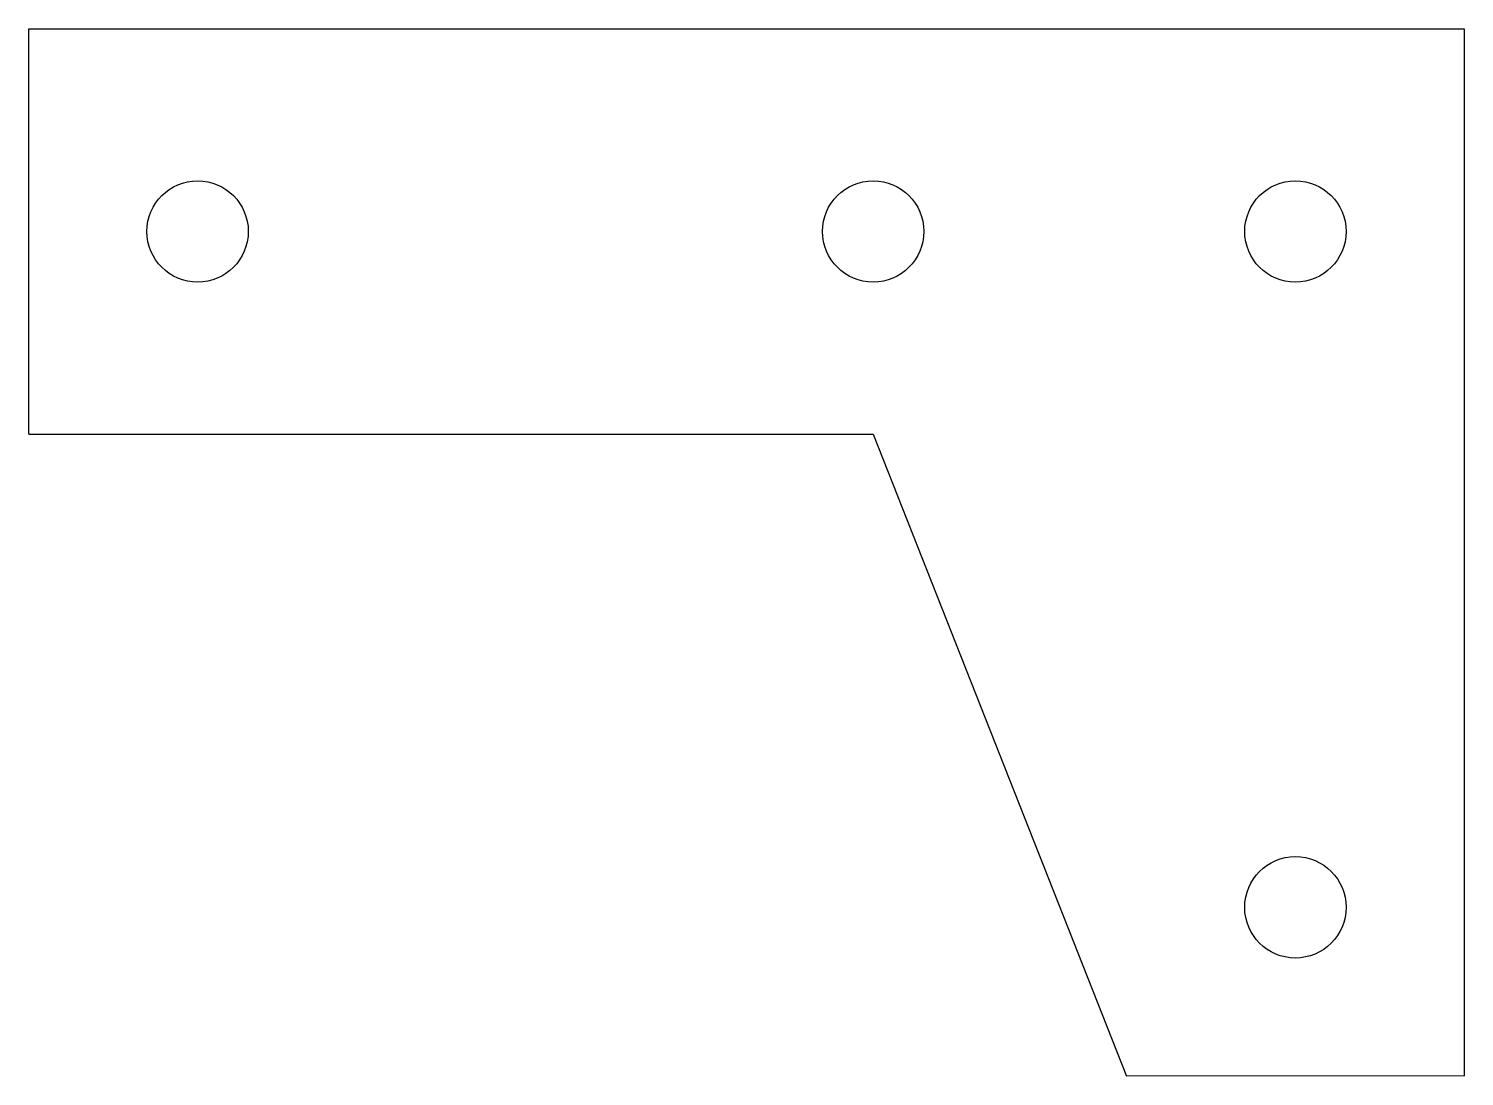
# Model space of a CAD drawing. Header units: millimetres. Extents: x -65 to 20, y -30 to 32.
import ezdxf

# ---------------------------------------------------------------- set-up
doc = ezdxf.new("R2010")
doc.units = ezdxf.units.MM
doc.layers.get('0').update_dxf_attribs({"color": 18, "lineweight": 25, "true_color": 0x000000})

msp = doc.modelspace()

# ---------------------------------------------------------------- linework, layer by layer
for p, q in [((-65, 32), (20, 32)), ((-65, 8), (-65, 32)), ((20, 32), (20, -30)), ((-65, 8), (-15, 8)), ((-15, 8), (0, -30)), ((20, -29.966), (0, -30))]:
    msp.add_line(p, q)
for centre, radius in [((-55, 20), 3), ((-15, 20), 3), ((10, 20), 3), ((-50, 20), 0), ((10, -20), 3)]:
    msp.add_circle(centre, radius)

doc.saveas('drawing.dxf')
